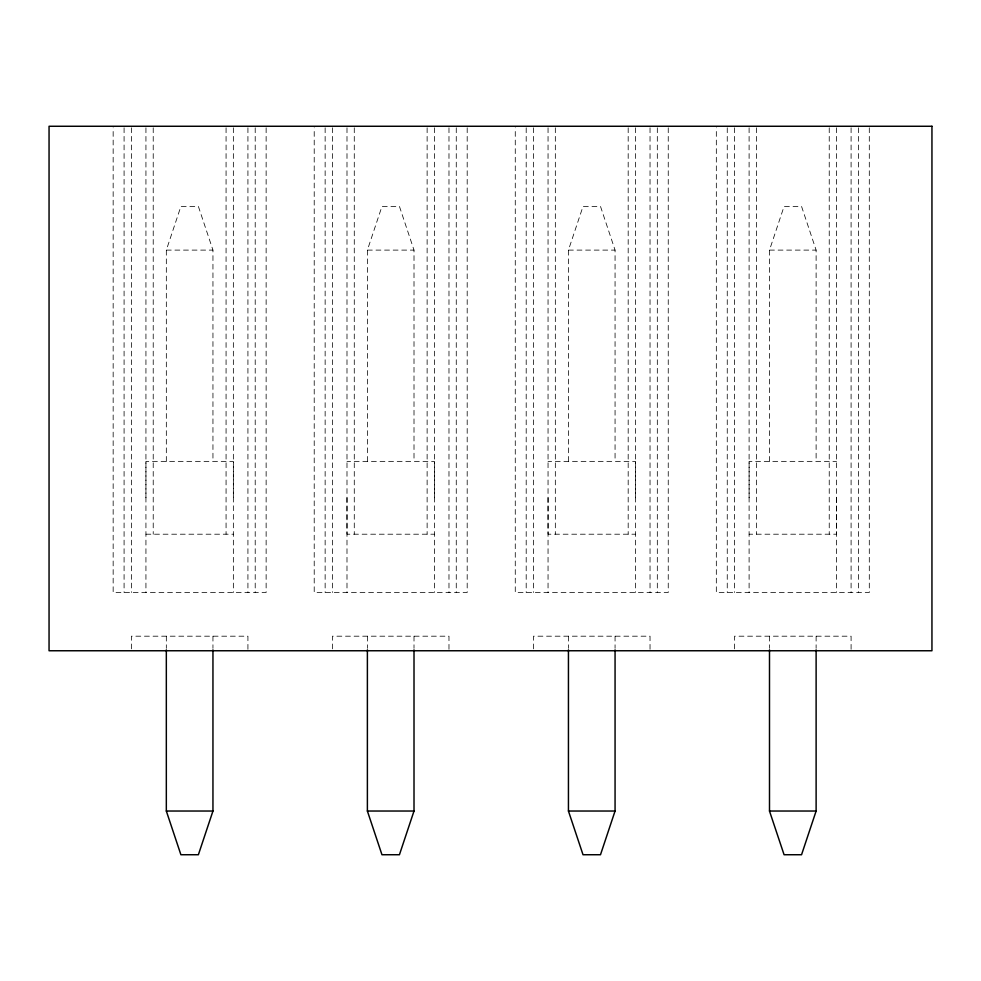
<?xml version="1.0" encoding="UTF-8"?>
<svg xmlns="http://www.w3.org/2000/svg" width="981" height="981" viewBox="0 0 981 981"><rect width="100%" height="100%" fill="white"/><g stroke="black" fill="none" stroke-linecap="round" stroke-linejoin="round"><path stroke-width="0.74" stroke-dasharray="4.91 3.68" d="M145.936 497.784L145.936 461.364L233.355 461.364L233.355 497.784M346.992 497.784L346.992 534.204L434.411 534.204M434.411 497.784L434.411 461.364L346.992 461.364M548.048 497.784L548.048 534.204L635.467 534.204M635.467 497.784L635.467 461.364L548.048 461.364M749.104 497.784L749.104 461.364L836.523 461.364M836.523 497.784L836.523 534.204L749.104 534.204M166.329 461.364L166.329 250.106L180.896 206.402L198.383 206.402L212.951 250.106L212.951 461.364M367.385 461.364L367.385 250.106L381.965 206.402L399.439 206.402L414.007 250.106L414.007 461.364M568.44 461.364L568.44 250.106L583.021 206.402L600.495 206.402L615.062 250.106L615.062 461.364M769.496 461.364L769.496 250.106L784.077 206.402L801.551 206.402L816.118 250.106L816.118 461.364M166.329 250.106L212.951 250.106M367.385 250.106L414.007 250.106M568.44 250.106L615.062 250.106M769.496 250.106L816.118 250.106M145.936 534.204L233.355 534.204M869.301 127.8L869.301 592.487L716.326 592.487L716.326 127.8M858.375 127.8L858.375 592.487M851.091 127.8L851.091 592.487M851.091 649.299L851.091 636.191L734.536 636.191L734.536 649.299M836.523 127.8L836.523 592.487M829.239 127.8L829.239 534.204M816.118 636.191L816.118 648.355M769.496 636.191L769.496 648.355M756.388 127.8L756.388 534.204M749.104 127.8L749.104 592.487M734.536 127.8L734.536 592.487M727.252 127.8L727.252 592.487M668.245 127.8L668.245 592.487L515.27 592.487L515.27 127.8M657.319 127.8L657.319 592.487M650.035 127.8L650.035 592.487M650.035 649.299L650.035 636.191L533.48 636.191L533.48 649.299M635.467 127.8L635.467 592.487M628.183 127.8L628.183 534.204M615.062 636.191L615.062 648.355M568.44 636.191L568.44 648.355M555.332 127.8L555.332 534.204M548.048 127.8L548.048 592.487M533.48 127.8L533.48 592.487M526.196 127.8L526.196 592.487M467.189 127.8L467.189 592.487L314.214 592.487L314.214 127.8M456.263 127.8L456.263 592.487M448.979 127.8L448.979 592.487M448.979 649.299L448.979 636.191L332.424 636.191L332.424 649.299M434.411 127.8L434.411 592.487M427.127 127.8L427.127 534.204M414.007 636.191L414.007 648.355M367.385 636.191L367.385 648.355M354.276 127.8L354.276 534.204M346.992 127.8L346.992 592.487M332.424 127.8L332.424 592.487M325.14 127.8L325.14 592.487M266.133 127.8L266.133 592.487L113.158 592.487L113.158 127.8M255.207 127.8L255.207 592.487M247.923 127.8L247.923 592.487M247.923 649.299L247.923 636.191L131.368 636.191L131.368 649.299M233.355 127.8L233.355 592.487M226.071 127.8L226.071 534.204M212.951 636.191L212.951 648.355M166.329 636.191L166.329 648.355M153.22 127.8L153.22 534.204M145.936 127.8L145.936 592.487M131.368 127.8L131.368 592.487M124.084 127.8L124.084 592.487"/><path stroke-width="1.47" d="M212.951 649.876L212.951 811.029L198.383 854.733L180.896 854.733L166.329 811.029L166.329 649.876M414.007 649.876L414.007 811.029L399.439 854.733L381.965 854.733L367.385 811.029L367.385 649.876M615.062 649.876L615.062 811.029L600.495 854.733L583.021 854.733L568.44 811.029L568.44 649.876M816.118 649.876L816.118 811.029L801.551 854.733L784.077 854.733L769.496 811.029L769.496 649.876M166.329 811.029L212.951 811.029M367.385 811.029L414.007 811.029M568.44 811.029L615.062 811.029M769.496 811.029L816.118 811.029M931.95 126.267L49.05 126.267L49.05 650.759L931.95 650.759L931.95 126.267"/></g></svg>
